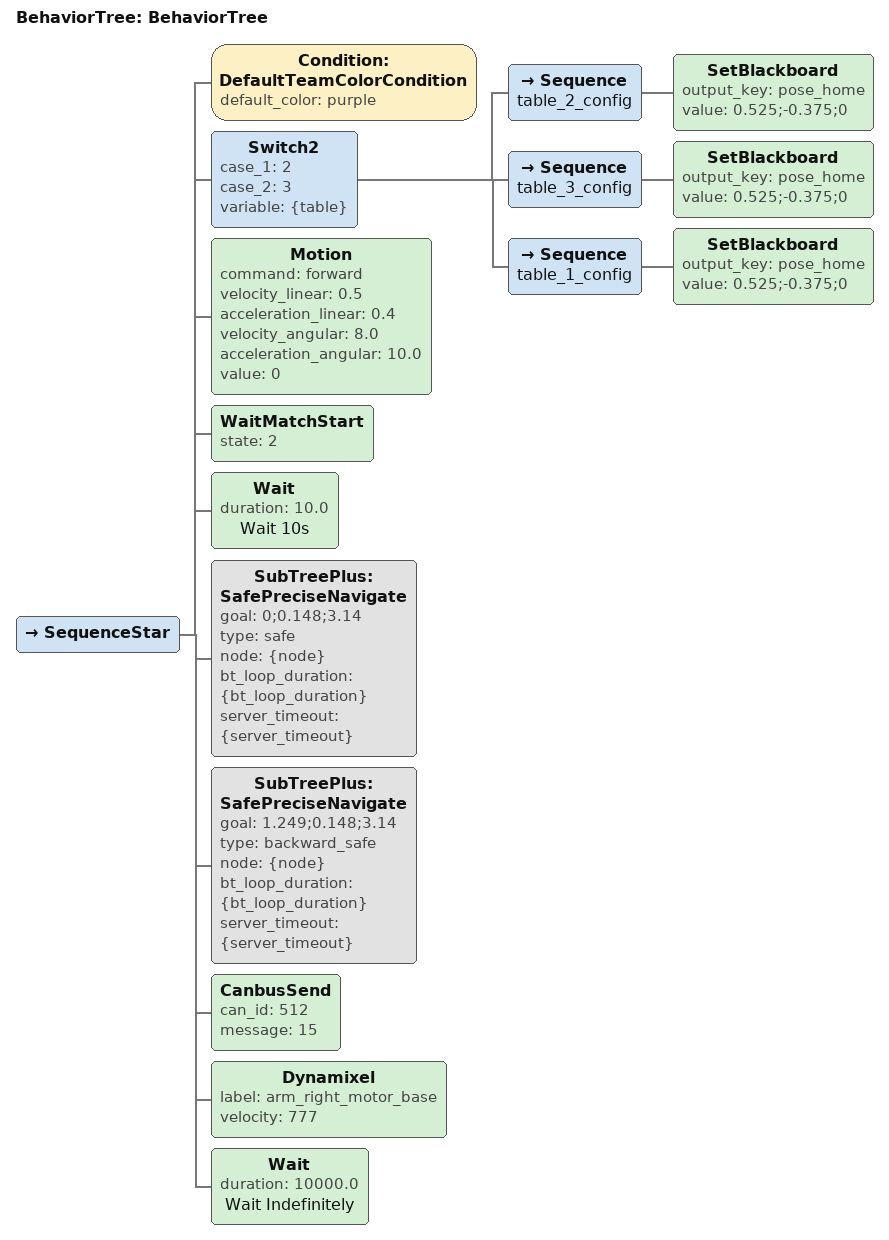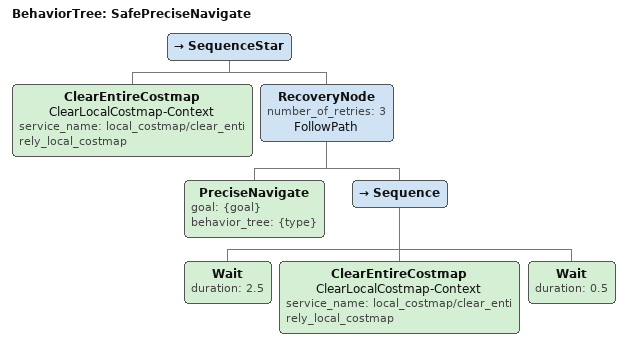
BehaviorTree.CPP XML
<root main_tree_to_execute="BehaviorTree">
    <BehaviorTree ID="BehaviorTree">
        <SequenceStar>
            <Condition ID="DefaultTeamColorCondition" default_color="purple" />
           <!-- Set parameters -->
           <Switch2 case_1="2" case_2="3" variable="{table}">
                <Sequence name="table_2_config">
                    <SetBlackboard output_key="pose_home" value="0.525;-0.375;0"/>
                </Sequence>
                <Sequence name="table_3_config">
                    <SetBlackboard output_key="pose_home" value="0.525;-0.375;0"/>
                </Sequence>
                <Sequence name="table_1_config">
                    <SetBlackboard output_key="pose_home" value="0.525;-0.375;0"/>
                </Sequence>
            </Switch2>

            <Motion command="forward" velocity_linear="0.5" acceleration_linear="0.4" velocity_angular="8.0" acceleration_angular="10.0" value="0" />

            <WaitMatchStart state="2" />
            <Wait duration="10.0" name="Wait 10s" />

      	    <SubTreePlus ID="SafePreciseNavigate" goal="0;0.148;3.14" type="safe" node="{node}" bt_loop_duration="{bt_loop_duration}" server_timeout="{server_timeout}" />
       	    <SubTreePlus ID="SafePreciseNavigate" goal="1.249;0.148;3.14" type="backward_safe" node="{node}" bt_loop_duration="{bt_loop_duration}" server_timeout="{server_timeout}" />

            <CanbusSend can_id="512" message="15" />
            <Dynamixel label="arm_right_motor_base" velocity="777" />
            <Wait duration="10000.0" name="Wait Indefinitely" />
        </SequenceStar>
    </BehaviorTree>
    <BehaviorTree ID="SafePreciseNavigate">
        <SequenceStar>
            <ClearEntireCostmap name="ClearLocalCostmap-Context" service_name="local_costmap/clear_entirely_local_costmap" />
            <RecoveryNode number_of_retries="3" name="FollowPath">
                <PreciseNavigate goal="{goal}" behavior_tree="{type}" />
                <Sequence>
                    <Wait duration="2.5" />
                    <ClearEntireCostmap name="ClearLocalCostmap-Context" service_name="local_costmap/clear_entirely_local_costmap" />
                    <Wait duration="0.5" />
                </Sequence>
            </RecoveryNode>
        </SequenceStar>
    </BehaviorTree>
</root>
